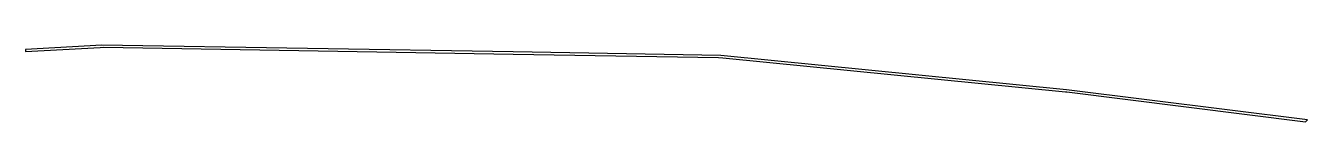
# Model space of a CAD drawing. Header units: metres. Extents: x 0.5 to 12.2, y 12.8 to 13.5.
import ezdxf

# ---------------------------------------------------------------- set-up
doc = ezdxf.new("R2010")
doc.units = ezdxf.units.M

msp = doc.modelspace()

# ---------------------------------------------------------------- linework, layer by layer
for p, q in [((1.1851, 13.5339), (0.490005, 13.4944)), ((0.490005, 13.4744), (1.16751, 13.5129)), ((0.490005, 13.4944), (0.490005, 13.4744)), ((1.16751, 13.5129), (1.20334, 13.5137)), ((4.92816, 13.4729), (1.1851, 13.5339)), ((1.20334, 13.5137), (4.9286, 13.4529)), ((6.82076, 13.4405), (4.92816, 13.4729)), ((4.9286, 13.4529), (6.79944, 13.4209)), ((9.96681, 13.1289), (6.82076, 13.4405)), ((6.79944, 13.4209), (6.83936, 13.4186)), ((6.83936, 13.4186), (9.95898, 13.1096)), ((9.95898, 13.1096), (9.97162, 13.1082)), ((12.161, 12.854), (9.96681, 13.1289)), ((9.97162, 13.1082), (12.1431, 12.8361)), ((12.1431, 12.8361), (12.161, 12.854))]:
    msp.add_line(p, q)

doc.saveas('drawing.dxf')
